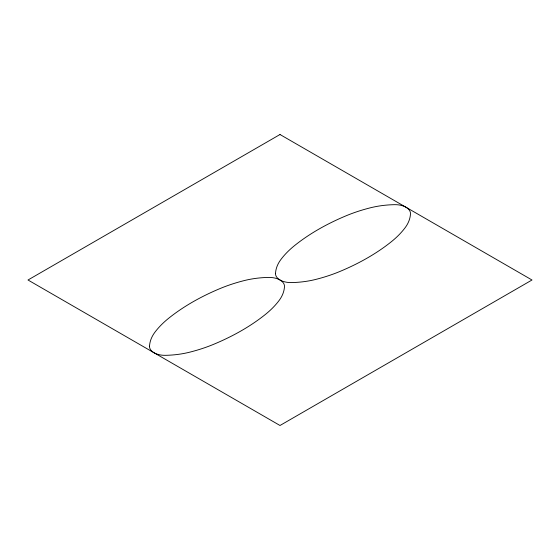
<?xml version="1.0" encoding="UTF-8"?>
<svg xmlns="http://www.w3.org/2000/svg" width="560" height="560" viewBox="0 0 560 560"><rect width="100%" height="100%" fill="white"/><g stroke="black" fill="none" stroke-linecap="round" stroke-linejoin="round"><path stroke-width="0.84" d="M280 134.512L28 280L280 425.488L532 280L280 134.512M149.52 346.234A15.309 8.841 0 0 0 165.27 355.334A66.066 38.143 0 0 0 189.854 352.142A130.515 75.355 0 0 0 213.843 344.232A227.563 131.383 0 0 0 265.251 314.552A130.515 75.355 0 0 0 278.95 300.699A66.066 38.143 0 0 0 284.48 286.51A15.309 8.841 0 0 0 268.73 277.417A66.066 38.143 0 0 0 244.146 280.602A130.515 75.355 0 0 0 220.157 288.512A227.563 131.383 0 0 0 168.749 318.199A130.515 75.355 0 0 0 155.05 332.045A66.066 38.143 0 0 0 149.52 346.234M275.52 273.49A15.309 8.841 0 0 0 291.27 282.583A66.066 38.143 0 0 0 315.854 279.398A130.515 75.355 0 0 0 339.843 271.488A227.563 131.383 0 0 0 391.251 241.801A130.515 75.355 0 0 0 404.95 227.955A66.066 38.143 0 0 0 410.48 213.766A15.309 8.841 0 0 0 394.73 204.666A66.066 38.143 0 0 0 370.146 207.858A130.515 75.355 0 0 0 346.157 215.768A227.563 131.383 0 0 0 294.749 245.448A130.515 75.355 0 0 0 281.05 259.301A66.066 38.143 0 0 0 275.52 273.49"/></g></svg>
